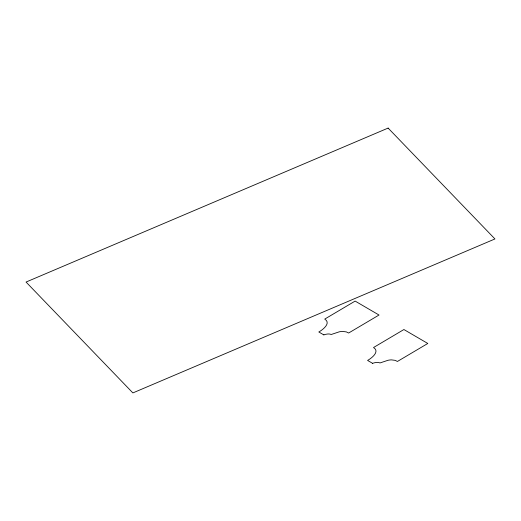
<?xml version="1.0" encoding="UTF-8"?>
<svg xmlns="http://www.w3.org/2000/svg" width="521" height="521" viewBox="0 0 521 521"><rect width="100%" height="100%" fill="white"/><g stroke="black" fill="none" stroke-linecap="round" stroke-linejoin="round"><path stroke-width="0.78" d="M323.88 334.938L318.813 331.981C322.779 329.78 331.415 323.176 324.746 319.086L355.127 301.086L379.027 315.023L348.64 333.017L346.38 331.91L342.636 331.434A13.279 5.653 -22.9 0 0 339.275 331.825L331.148 334.521A8.512 3.627 -22.9 0 0 323.88 334.853M372.665 363.384L367.592 360.428C371.558 358.227 380.2 351.623 373.531 347.527L403.912 329.532L427.806 343.469L397.425 361.463L395.165 360.356L391.414 359.881A13.279 5.653 -22.9 0 0 388.06 360.272L379.933 362.968A8.512 3.627 -22.9 0 0 372.665 363.3M388.119 128.081L26.05 282.05L132.881 392.919L494.95 238.95L388.119 128.081"/></g></svg>
